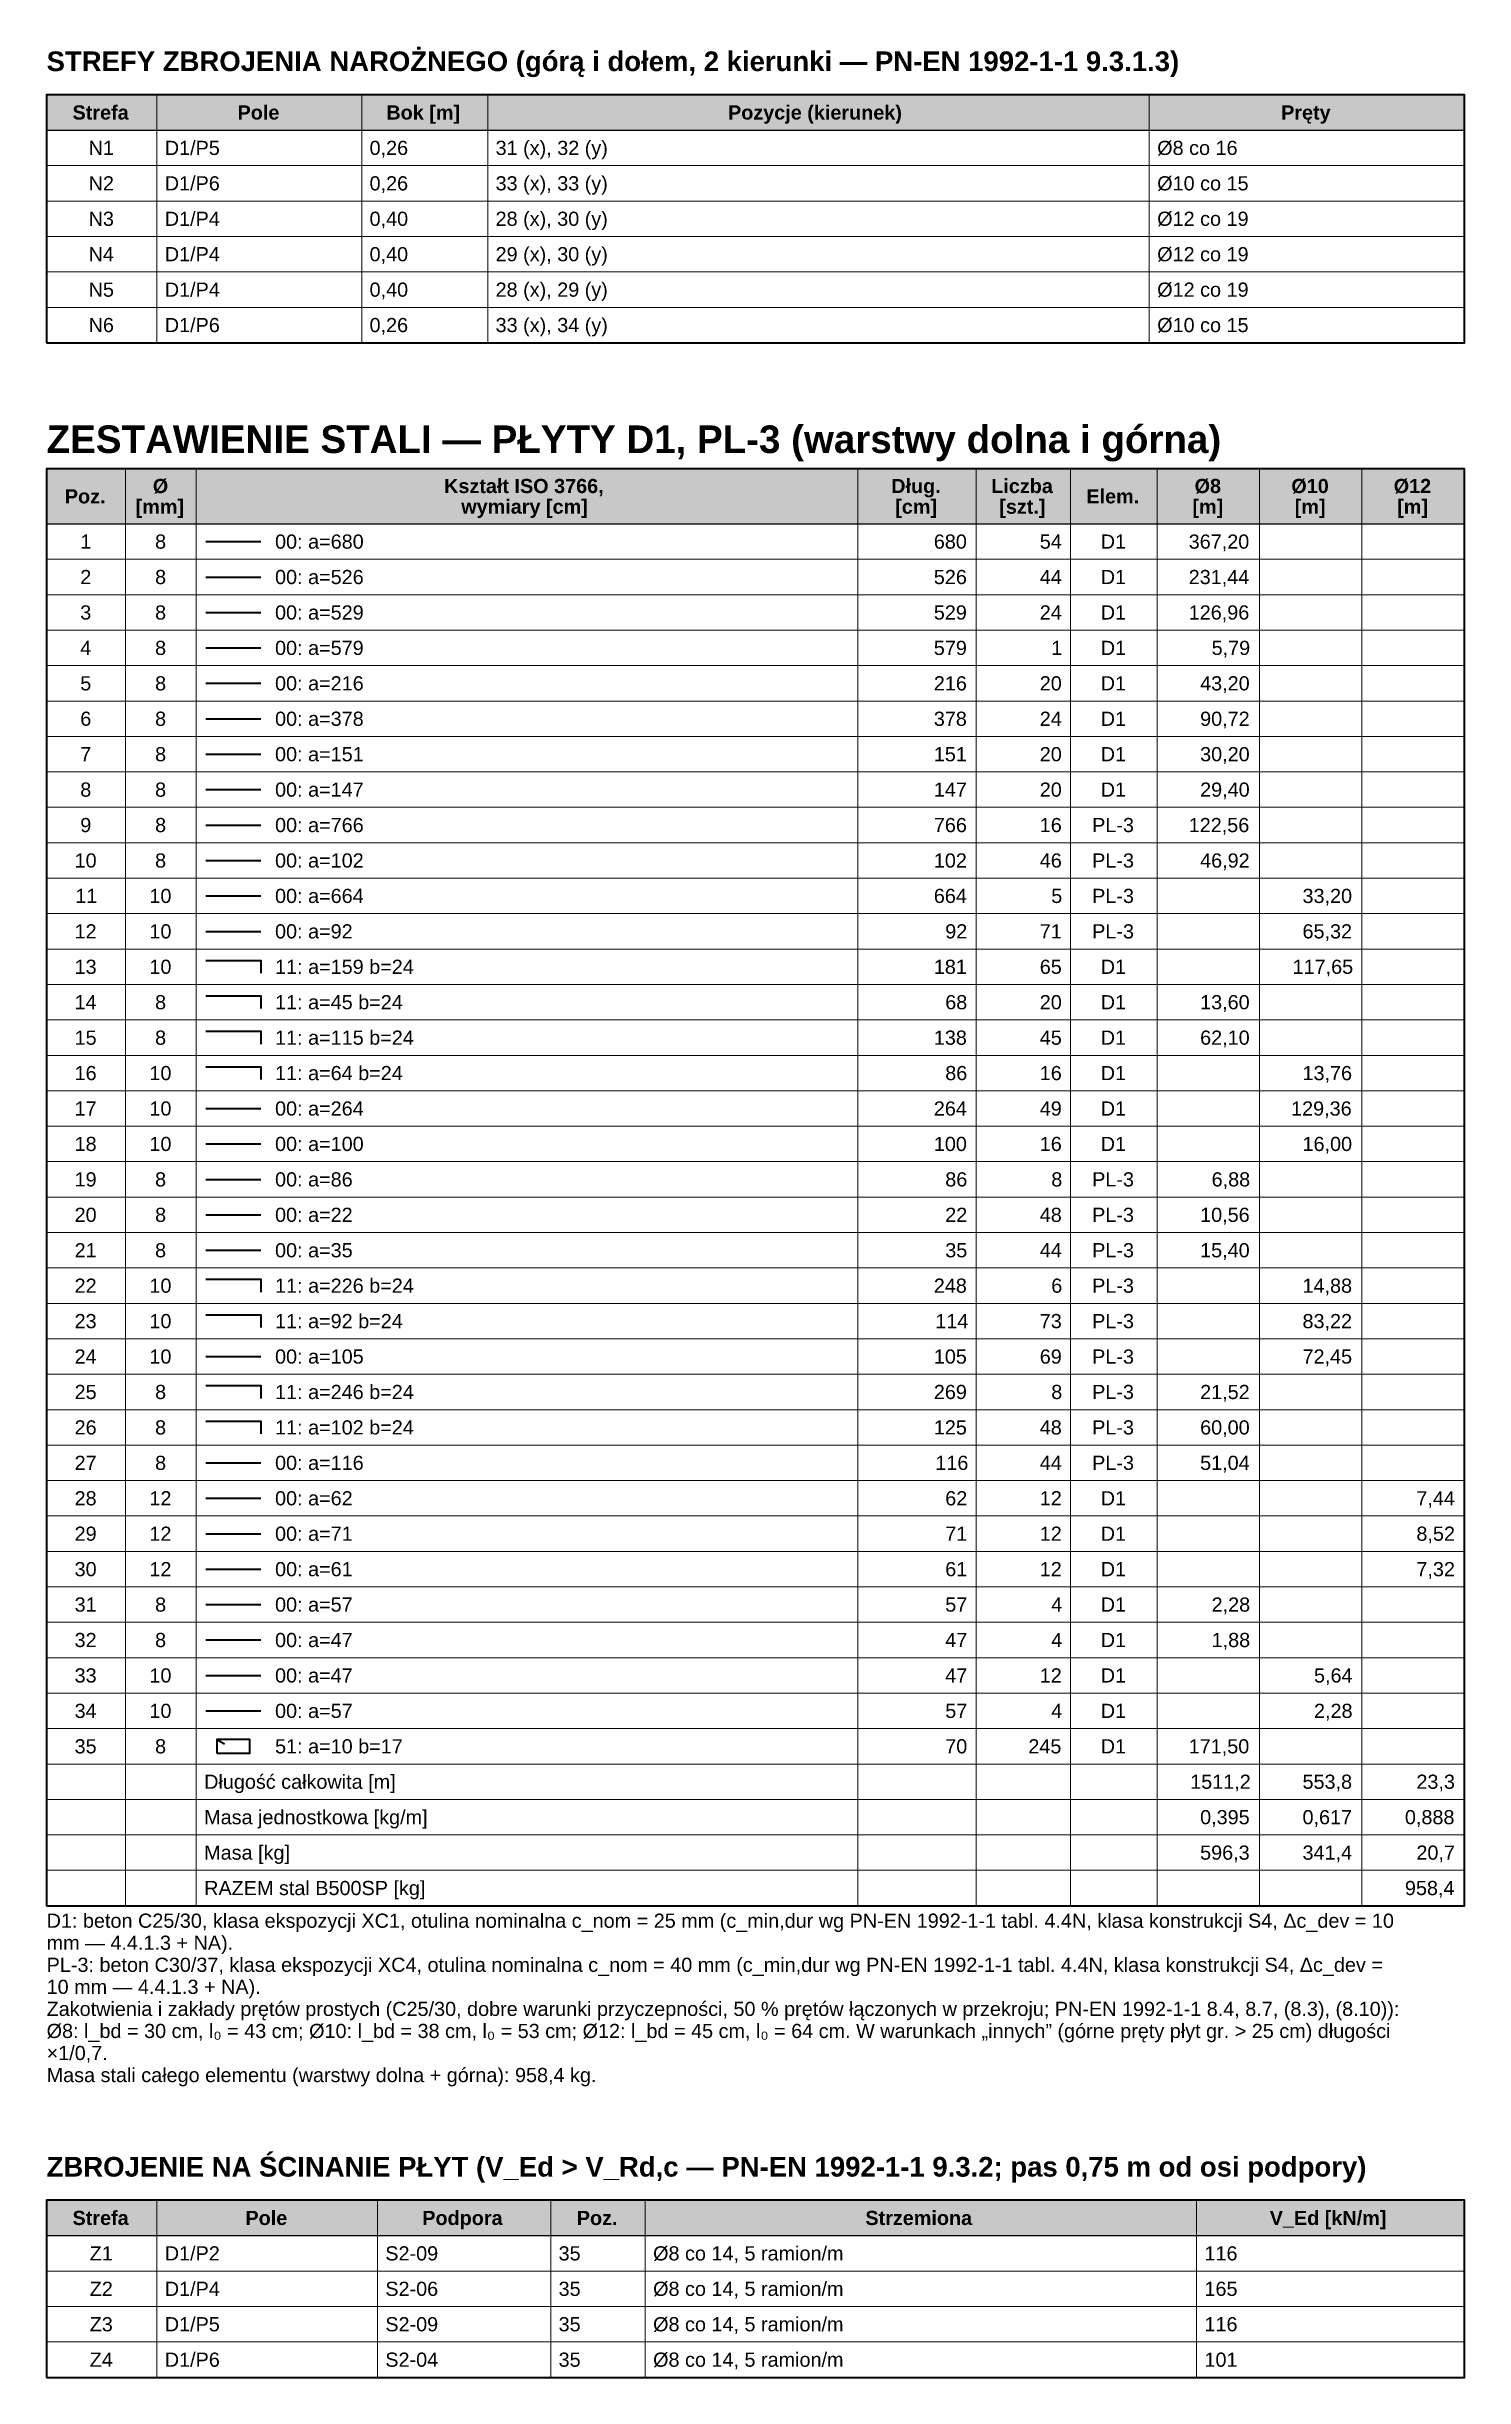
# Model space of a CAD drawing. Header units: metres. Extents: x 0 to 0.18, y -0.296 to 0.
import ezdxf

# ---------------------------------------------------------------- set-up
doc = ezdxf.new("R2010")
doc.units = ezdxf.units.M
doc.layers.add('A-WIDOK', color=7, linetype='Continuous', lineweight=25)
doc.layers.add('R-OPISY', color=7, linetype='Continuous', lineweight=25)
doc.styles.add('PL_ARIAL', font='arial.ttf')
doc.styles.add('PL_ARIAL_B', font='arialbd.ttf')

msp = doc.modelspace()

# ---------------------------------------------------------------- hatches: boundary and pattern name
at = {"layer": 'R-OPISY', "true_color": 0xeeeeee}
for points in [[(0, -0.0105), (0.18, -0.0105), (0.18, -0.006), (0, -0.006)], [(0, -0.0605), (0.18, -0.0605), (0.18, -0.0535), (0, -0.0535)], [(0, -0.2779), (0.18, -0.2779), (0.18, -0.2734), (0, -0.2734)]]:
    msp.add_hatch(color=7, dxfattribs=at).paths.add_polyline_path(points)

# ---------------------------------------------------------------- linework, layer by layer
at = {"layer": 'R-OPISY', "lineweight": 35, "ltscale": 0.001}
for points in [[(0, -0.0375), (0.18, -0.0375), (0.18, -0.006), (0, -0.006)], [(0, -0.236), (0.18, -0.236), (0.18, -0.0535), (0, -0.0535)], [(0.0216, -0.21661), (0.0258, -0.21661), (0.0258, -0.21489), (0.0216, -0.21489)], [(0, -0.2959), (0.18, -0.2959), (0.18, -0.2734), (0, -0.2734)]]:
    msp.add_lwpolyline(points, close=True, dxfattribs=at)
at = {"layer": 'R-OPISY', "lineweight": 13, "ltscale": 0.001}
for points in [[(0.014, -0.0375), (0.014, -0.006)], [(0.04, -0.0375), (0.04, -0.006)], [(0.056, -0.0375), (0.056, -0.006)], [(0.14, -0.0375), (0.14, -0.006)], [(0, -0.015), (0.18, -0.015)], [(0, -0.0195), (0.18, -0.0195)], [(0, -0.024), (0.18, -0.024)], [(0, -0.0285), (0.18, -0.0285)], [(0, -0.033), (0.18, -0.033)], [(0, -0.0375), (0.18, -0.0375)], [(0.01, -0.236), (0.01, -0.0535)], [(0.019, -0.236), (0.019, -0.0535)], [(0.103, -0.236), (0.103, -0.0535)], [(0.118, -0.236), (0.118, -0.0535)], [(0.13, -0.236), (0.13, -0.0535)], [(0.141, -0.236), (0.141, -0.0535)], [(0.154, -0.236), (0.154, -0.0535)], [(0.167, -0.236), (0.167, -0.0535)], [(0, -0.065), (0.18, -0.065)], [(0, -0.0695), (0.18, -0.0695)], [(0, -0.074), (0.18, -0.074)], [(0, -0.0785), (0.18, -0.0785)], [(0, -0.083), (0.18, -0.083)], [(0, -0.0875), (0.18, -0.0875)], [(0, -0.092), (0.18, -0.092)], [(0, -0.0965), (0.18, -0.0965)], [(0, -0.101), (0.18, -0.101)], [(0, -0.1055), (0.18, -0.1055)], [(0, -0.11), (0.18, -0.11)], [(0, -0.1145), (0.18, -0.1145)], [(0, -0.119), (0.18, -0.119)], [(0, -0.1235), (0.18, -0.1235)], [(0, -0.128), (0.18, -0.128)], [(0, -0.1325), (0.18, -0.1325)], [(0, -0.137), (0.18, -0.137)], [(0, -0.1415), (0.18, -0.1415)], [(0, -0.146), (0.18, -0.146)], [(0, -0.1505), (0.18, -0.1505)], [(0, -0.155), (0.18, -0.155)], [(0, -0.1595), (0.18, -0.1595)], [(0, -0.164), (0.18, -0.164)], [(0, -0.1685), (0.18, -0.1685)], [(0, -0.173), (0.18, -0.173)], [(0, -0.1775), (0.18, -0.1775)], [(0, -0.182), (0.18, -0.182)], [(0, -0.1865), (0.18, -0.1865)], [(0, -0.191), (0.18, -0.191)], [(0, -0.1955), (0.18, -0.1955)], [(0, -0.2), (0.18, -0.2)], [(0, -0.2045), (0.18, -0.2045)], [(0, -0.209), (0.18, -0.209)], [(0, -0.2135), (0.18, -0.2135)], [(0, -0.218), (0.18, -0.218)], [(0, -0.2225), (0.18, -0.2225)], [(0, -0.227), (0.18, -0.227)], [(0, -0.2315), (0.18, -0.2315)], [(0, -0.236), (0.18, -0.236)], [(0.014, -0.2959), (0.014, -0.2734)], [(0.042, -0.2959), (0.042, -0.2734)], [(0.064, -0.2959), (0.064, -0.2734)], [(0.076, -0.2959), (0.076, -0.2734)], [(0.146, -0.2959), (0.146, -0.2734)], [(0, -0.2824), (0.18, -0.2824)], [(0, -0.2869), (0.18, -0.2869)], [(0, -0.2914), (0.18, -0.2914)], [(0, -0.2959), (0.18, -0.2959)]]:
    msp.add_lwpolyline(points, dxfattribs=at)
at = {"layer": 'R-OPISY', "lineweight": 25, "ltscale": 0.001}
for points in [[(0, -0.0105), (0.18, -0.0105)], [(0, -0.0605), (0.18, -0.0605)], [(0, -0.2779), (0.18, -0.2779)]]:
    msp.add_lwpolyline(points, dxfattribs=at)
at = {"layer": 'R-OPISY', "lineweight": 35, "ltscale": 0.001}
for points in [[(0.0202, -0.06275), (0.0272, -0.06275)], [(0.0202, -0.06725), (0.0272, -0.06725)], [(0.0202, -0.07175), (0.0272, -0.07175)], [(0.0202, -0.07625), (0.0272, -0.07625)], [(0.0202, -0.08075), (0.0272, -0.08075)], [(0.0202, -0.08525), (0.0272, -0.08525)], [(0.0202, -0.08975), (0.0272, -0.08975)], [(0.0202, -0.09425), (0.0272, -0.09425)], [(0.0202, -0.09875), (0.0272, -0.09875)], [(0.0202, -0.10325), (0.0272, -0.10325)], [(0.0202, -0.10775), (0.0272, -0.10775)], [(0.0202, -0.11225), (0.0272, -0.11225)], [(0.0202, -0.11594), (0.0272, -0.11594), (0.0272, -0.11756)], [(0.0202, -0.12044), (0.0272, -0.12044), (0.0272, -0.12206)], [(0.0202, -0.12494), (0.0272, -0.12494), (0.0272, -0.12656)], [(0.0202, -0.12944), (0.0272, -0.12944), (0.0272, -0.13106)], [(0.0202, -0.13475), (0.0272, -0.13475)], [(0.0202, -0.13925), (0.0272, -0.13925)], [(0.0202, -0.14375), (0.0272, -0.14375)], [(0.0202, -0.14825), (0.0272, -0.14825)], [(0.0202, -0.15275), (0.0272, -0.15275)], [(0.0202, -0.15644), (0.0272, -0.15644), (0.0272, -0.15806)], [(0.0202, -0.16094), (0.0272, -0.16094), (0.0272, -0.16256)], [(0.0202, -0.16625), (0.0272, -0.16625)], [(0.0202, -0.16994), (0.0272, -0.16994), (0.0272, -0.17156)], [(0.0202, -0.17444), (0.0272, -0.17444), (0.0272, -0.17606)], [(0.0202, -0.17975), (0.0272, -0.17975)], [(0.0202, -0.18425), (0.0272, -0.18425)], [(0.0202, -0.18875), (0.0272, -0.18875)], [(0.0202, -0.19325), (0.0272, -0.19325)], [(0.0202, -0.19775), (0.0272, -0.19775)], [(0.0202, -0.20225), (0.0272, -0.20225)], [(0.0202, -0.20675), (0.0272, -0.20675)], [(0.0202, -0.21125), (0.0272, -0.21125)], [(0.0216, -0.21489), (0.02258, -0.21543)]]:
    msp.add_lwpolyline(points, dxfattribs=at)

# ---------------------------------------------------------------- texts
at = {"layer": 'A-WIDOK', "style": 'PL_ARIAL'}
for s, p in [('mm — 4.4.1.3 + NA).', (0, -0.2416)), ('D1: beton C25/30, klasa ekspozycji XC1, otulina nominalna c_nom = 25 mm (c_min,dur wg PN-EN 1992-1-1 tabl. 4.4N, klasa konstrukcji S4, Δc_dev = 10', (0, -0.2388)), ('PL-3: beton C30/37, klasa ekspozycji XC4, otulina nominalna c_nom = 40 mm (c_min,dur wg PN-EN 1992-1-1 tabl. 4.4N, klasa konstrukcji S4, Δc_dev =', (0, -0.2444)), ('10 mm — 4.4.1.3 + NA).', (0, -0.2472)), ('Zakotwienia i zakłady prętów prostych (C25/30, dobre warunki przyczepności, 50 % prętów łączonych w przekroju; PN-EN 1992-1-1 8.4, 8.7, (8.3), (8.10)):', (0, -0.25)), ('Ø8: l_bd = 30 cm, l₀ = 43 cm; Ø10: l_bd = 38 cm, l₀ = 53 cm; Ø12: l_bd = 45 cm, l₀ = 64 cm. W warunkach „innych” (górne pręty płyt gr. > 25 cm) długości', (0, -0.2528)), ('×1/0,7.', (0, -0.2556)), ('Masa stali całego elementu (warstwy dolna + górna): 958,4 kg.', (0, -0.2584))]:
    msp.add_text(s, height=0.0018, dxfattribs=at).set_placement(p)
at = {"layer": 'R-OPISY'}
for s, height, style, p in [('STREFY ZBROJENIA NAROŻNEGO (górą i dołem, 2 kierunki — PN-EN 1992-1-1 9.3.1.3)', 0.0025, 'PL_ARIAL_B', (0, -0.003)), ('Strefa', 0.0018, 'PL_ARIAL_B', (0.00329, -0.00915)), ('Pole', 0.0018, 'PL_ARIAL_B', (0.02424, -0.00915)), ('Bok [m]', 0.0018, 'PL_ARIAL_B', (0.04313, -0.00915)), ('Pozycje (kierunek)', 0.0018, 'PL_ARIAL_B', (0.08651, -0.00915)), ('Pręty', 0.0018, 'PL_ARIAL_B', (0.15673, -0.00915)), ('D1/P5', 0.0018, 'PL_ARIAL', (0.015, -0.01365)), ('0,26', 0.0018, 'PL_ARIAL', (0.041, -0.01365)), ('31 (x), 32 (y)', 0.0018, 'PL_ARIAL', (0.057, -0.01365)), ('Ø8 co 16', 0.0018, 'PL_ARIAL', (0.141, -0.01365)), ('N1', 0.0018, 'PL_ARIAL', (0.00533, -0.01365)), ('N2', 0.0018, 'PL_ARIAL', (0.00533, -0.01815)), ('D1/P6', 0.0018, 'PL_ARIAL', (0.015, -0.01815)), ('0,26', 0.0018, 'PL_ARIAL', (0.041, -0.01815)), ('33 (x), 33 (y)', 0.0018, 'PL_ARIAL', (0.057, -0.01815)), ('Ø10 co 15', 0.0018, 'PL_ARIAL', (0.141, -0.01815)), ('N3', 0.0018, 'PL_ARIAL', (0.00533, -0.02265)), ('D1/P4', 0.0018, 'PL_ARIAL', (0.015, -0.02265)), ('0,40', 0.0018, 'PL_ARIAL', (0.041, -0.02265)), ('28 (x), 30 (y)', 0.0018, 'PL_ARIAL', (0.057, -0.02265)), ('Ø12 co 19', 0.0018, 'PL_ARIAL', (0.141, -0.02265)), ('N4', 0.0018, 'PL_ARIAL', (0.00533, -0.02715)), ('D1/P4', 0.0018, 'PL_ARIAL', (0.015, -0.02715)), ('0,40', 0.0018, 'PL_ARIAL', (0.041, -0.02715)), ('29 (x), 30 (y)', 0.0018, 'PL_ARIAL', (0.057, -0.02715)), ('Ø12 co 19', 0.0018, 'PL_ARIAL', (0.141, -0.02715)), ('N5', 0.0018, 'PL_ARIAL', (0.00533, -0.03165)), ('D1/P4', 0.0018, 'PL_ARIAL', (0.015, -0.03165)), ('0,40', 0.0018, 'PL_ARIAL', (0.041, -0.03165)), ('28 (x), 29 (y)', 0.0018, 'PL_ARIAL', (0.057, -0.03165)), ('Ø12 co 19', 0.0018, 'PL_ARIAL', (0.141, -0.03165)), ('N6', 0.0018, 'PL_ARIAL', (0.00533, -0.03615)), ('D1/P6', 0.0018, 'PL_ARIAL', (0.015, -0.03615)), ('0,26', 0.0018, 'PL_ARIAL', (0.041, -0.03615)), ('33 (x), 34 (y)', 0.0018, 'PL_ARIAL', (0.057, -0.03615)), ('Ø10 co 15', 0.0018, 'PL_ARIAL', (0.141, -0.03615)), ('ZESTAWIENIE STALI — PŁYTY D1, PL-3 (warstwy dolna i górna)', 0.0035, 'PL_ARIAL_B', (0, -0.0515)), ('Poz.', 0.0018, 'PL_ARIAL_B', (0.00231, -0.0579)), ('Ø', 0.0018, 'PL_ARIAL_B', (0.01348, -0.05659)), ('Kształt ISO 3766,', 0.0018, 'PL_ARIAL_B', (0.05046, -0.05659)), ('Dług.', 0.0018, 'PL_ARIAL_B', (0.10723, -0.05659)), ('Liczba', 0.0018, 'PL_ARIAL_B', (0.11993, -0.05659)), ('Elem.', 0.0018, 'PL_ARIAL_B', (0.13201, -0.0579)), ('Ø8', 0.0018, 'PL_ARIAL_B', (0.14575, -0.05659)), ('Ø10', 0.0018, 'PL_ARIAL_B', (0.15803, -0.05659)), ('Ø12', 0.0018, 'PL_ARIAL_B', (0.17103, -0.05659)), ('[mm]', 0.0018, 'PL_ARIAL_B', (0.0113, -0.05921)), ('wymiary [cm]', 0.0018, 'PL_ARIAL_B', (0.05264, -0.05921)), ('[cm]', 0.0018, 'PL_ARIAL_B', (0.10774, -0.05921)), ('[szt.]', 0.0018, 'PL_ARIAL_B', (0.12095, -0.05921)), ('[m]', 0.0018, 'PL_ARIAL_B', (0.14547, -0.05921)), ('[m]', 0.0018, 'PL_ARIAL_B', (0.15847, -0.05921)), ('[m]', 0.0018, 'PL_ARIAL_B', (0.17147, -0.05921)), ('1', 0.0018, 'PL_ARIAL', (0.00427, -0.06365)), ('8', 0.0018, 'PL_ARIAL', (0.01377, -0.06365)), ('00: a=680', 0.0018, 'PL_ARIAL', (0.029, -0.06365)), ('680', 0.0018, 'PL_ARIAL', (0.11264, -0.06365)), ('54', 0.0018, 'PL_ARIAL', (0.12609, -0.06365)), ('D1', 0.0018, 'PL_ARIAL', (0.13383, -0.06365)), ('367,20', 0.0018, 'PL_ARIAL', (0.145, -0.06365)), ('2', 0.0018, 'PL_ARIAL', (0.00427, -0.06815)), ('8', 0.0018, 'PL_ARIAL', (0.01377, -0.06815)), ('00: a=526', 0.0018, 'PL_ARIAL', (0.029, -0.06815)), ('526', 0.0018, 'PL_ARIAL', (0.11264, -0.06815)), ('44', 0.0018, 'PL_ARIAL', (0.12609, -0.06815)), ('D1', 0.0018, 'PL_ARIAL', (0.13383, -0.06815)), ('231,44', 0.0018, 'PL_ARIAL', (0.145, -0.06815)), ('3', 0.0018, 'PL_ARIAL', (0.00427, -0.07265)), ('8', 0.0018, 'PL_ARIAL', (0.01377, -0.07265)), ('00: a=529', 0.0018, 'PL_ARIAL', (0.029, -0.07265)), ('529', 0.0018, 'PL_ARIAL', (0.11264, -0.07265)), ('24', 0.0018, 'PL_ARIAL', (0.12609, -0.07265)), ('D1', 0.0018, 'PL_ARIAL', (0.13383, -0.07265)), ('126,96', 0.0018, 'PL_ARIAL', (0.145, -0.07265)), ('4', 0.0018, 'PL_ARIAL', (0.00427, -0.07715)), ('8', 0.0018, 'PL_ARIAL', (0.01377, -0.07715)), ('00: a=579', 0.0018, 'PL_ARIAL', (0.029, -0.07715)), ('579', 0.0018, 'PL_ARIAL', (0.11264, -0.07715)), ('1', 0.0018, 'PL_ARIAL', (0.12755, -0.07715)), ('D1', 0.0018, 'PL_ARIAL', (0.13383, -0.07715)), ('5,79', 0.0018, 'PL_ARIAL', (0.14791, -0.07715)), ('5', 0.0018, 'PL_ARIAL', (0.00427, -0.08165)), ('8', 0.0018, 'PL_ARIAL', (0.01377, -0.08165)), ('00: a=216', 0.0018, 'PL_ARIAL', (0.029, -0.08165)), ('216', 0.0018, 'PL_ARIAL', (0.11264, -0.08165)), ('20', 0.0018, 'PL_ARIAL', (0.12609, -0.08165)), ('D1', 0.0018, 'PL_ARIAL', (0.13383, -0.08165)), ('43,20', 0.0018, 'PL_ARIAL', (0.14645, -0.08165)), ('6', 0.0018, 'PL_ARIAL', (0.00427, -0.08615)), ('8', 0.0018, 'PL_ARIAL', (0.01377, -0.08615)), ('00: a=378', 0.0018, 'PL_ARIAL', (0.029, -0.08615)), ('378', 0.0018, 'PL_ARIAL', (0.11264, -0.08615)), ('24', 0.0018, 'PL_ARIAL', (0.12609, -0.08615)), ('D1', 0.0018, 'PL_ARIAL', (0.13383, -0.08615)), ('90,72', 0.0018, 'PL_ARIAL', (0.14645, -0.08615)), ('7', 0.0018, 'PL_ARIAL', (0.00427, -0.09065)), ('8', 0.0018, 'PL_ARIAL', (0.01377, -0.09065)), ('00: a=151', 0.0018, 'PL_ARIAL', (0.029, -0.09065)), ('151', 0.0018, 'PL_ARIAL', (0.11264, -0.09065)), ('20', 0.0018, 'PL_ARIAL', (0.12609, -0.09065)), ('D1', 0.0018, 'PL_ARIAL', (0.13383, -0.09065)), ('30,20', 0.0018, 'PL_ARIAL', (0.14645, -0.09065)), ('8', 0.0018, 'PL_ARIAL', (0.00427, -0.09515)), ('8', 0.0018, 'PL_ARIAL', (0.01377, -0.09515)), ('00: a=147', 0.0018, 'PL_ARIAL', (0.029, -0.09515)), ('147', 0.0018, 'PL_ARIAL', (0.11264, -0.09515)), ('20', 0.0018, 'PL_ARIAL', (0.12609, -0.09515)), ('D1', 0.0018, 'PL_ARIAL', (0.13383, -0.09515)), ('29,40', 0.0018, 'PL_ARIAL', (0.14645, -0.09515)), ('9', 0.0018, 'PL_ARIAL', (0.00427, -0.09965)), ('8', 0.0018, 'PL_ARIAL', (0.01377, -0.09965)), ('00: a=766', 0.0018, 'PL_ARIAL', (0.029, -0.09965)), ('766', 0.0018, 'PL_ARIAL', (0.11264, -0.09965)), ('16', 0.0018, 'PL_ARIAL', (0.12609, -0.09965)), ('PL-3', 0.0018, 'PL_ARIAL', (0.13274, -0.09965)), ('122,56', 0.0018, 'PL_ARIAL', (0.145, -0.09965)), ('10', 0.0018, 'PL_ARIAL', (0.00355, -0.10415)), ('8', 0.0018, 'PL_ARIAL', (0.01377, -0.10415)), ('00: a=102', 0.0018, 'PL_ARIAL', (0.029, -0.10415)), ('102', 0.0018, 'PL_ARIAL', (0.11264, -0.10415)), ('46', 0.0018, 'PL_ARIAL', (0.12609, -0.10415)), ('PL-3', 0.0018, 'PL_ARIAL', (0.13274, -0.10415)), ('46,92', 0.0018, 'PL_ARIAL', (0.14645, -0.10415)), ('11', 0.0018, 'PL_ARIAL', (0.00364, -0.10865)), ('10', 0.0018, 'PL_ARIAL', (0.01305, -0.10865)), ('00: a=664', 0.0018, 'PL_ARIAL', (0.029, -0.10865)), ('664', 0.0018, 'PL_ARIAL', (0.11264, -0.10865)), ('5', 0.0018, 'PL_ARIAL', (0.12755, -0.10865)), ('PL-3', 0.0018, 'PL_ARIAL', (0.13274, -0.10865)), ('33,20', 0.0018, 'PL_ARIAL', (0.15945, -0.10865)), ('12', 0.0018, 'PL_ARIAL', (0.00355, -0.11315)), ('10', 0.0018, 'PL_ARIAL', (0.01305, -0.11315)), ('00: a=92', 0.0018, 'PL_ARIAL', (0.029, -0.11315)), ('92', 0.0018, 'PL_ARIAL', (0.11409, -0.11315)), ('71', 0.0018, 'PL_ARIAL', (0.12609, -0.11315)), ('PL-3', 0.0018, 'PL_ARIAL', (0.13274, -0.11315)), ('65,32', 0.0018, 'PL_ARIAL', (0.15945, -0.11315)), ('13', 0.0018, 'PL_ARIAL', (0.00355, -0.11765)), ('10', 0.0018, 'PL_ARIAL', (0.01305, -0.11765)), ('11: a=159 b=24', 0.0018, 'PL_ARIAL', (0.029, -0.11765)), ('181', 0.0018, 'PL_ARIAL', (0.11264, -0.11765)), ('65', 0.0018, 'PL_ARIAL', (0.12609, -0.11765)), ('D1', 0.0018, 'PL_ARIAL', (0.13383, -0.11765)), ('117,65', 0.0018, 'PL_ARIAL', (0.15819, -0.11765)), ('14', 0.0018, 'PL_ARIAL', (0.00355, -0.12215)), ('8', 0.0018, 'PL_ARIAL', (0.01377, -0.12215)), ('11: a=45 b=24', 0.0018, 'PL_ARIAL', (0.029, -0.12215)), ('68', 0.0018, 'PL_ARIAL', (0.11409, -0.12215)), ('20', 0.0018, 'PL_ARIAL', (0.12609, -0.12215)), ('D1', 0.0018, 'PL_ARIAL', (0.13383, -0.12215)), ('13,60', 0.0018, 'PL_ARIAL', (0.14645, -0.12215)), ('15', 0.0018, 'PL_ARIAL', (0.00355, -0.12665)), ('8', 0.0018, 'PL_ARIAL', (0.01377, -0.12665)), ('11: a=115 b=24', 0.0018, 'PL_ARIAL', (0.029, -0.12665)), ('138', 0.0018, 'PL_ARIAL', (0.11264, -0.12665)), ('45', 0.0018, 'PL_ARIAL', (0.12609, -0.12665)), ('D1', 0.0018, 'PL_ARIAL', (0.13383, -0.12665)), ('62,10', 0.0018, 'PL_ARIAL', (0.14645, -0.12665)), ('16', 0.0018, 'PL_ARIAL', (0.00355, -0.13115)), ('10', 0.0018, 'PL_ARIAL', (0.01305, -0.13115)), ('11: a=64 b=24', 0.0018, 'PL_ARIAL', (0.029, -0.13115)), ('86', 0.0018, 'PL_ARIAL', (0.11409, -0.13115)), ('16', 0.0018, 'PL_ARIAL', (0.12609, -0.13115)), ('D1', 0.0018, 'PL_ARIAL', (0.13383, -0.13115)), ('13,76', 0.0018, 'PL_ARIAL', (0.15945, -0.13115)), ('17', 0.0018, 'PL_ARIAL', (0.00355, -0.13565)), ('10', 0.0018, 'PL_ARIAL', (0.01305, -0.13565)), ('00: a=264', 0.0018, 'PL_ARIAL', (0.029, -0.13565)), ('264', 0.0018, 'PL_ARIAL', (0.11264, -0.13565)), ('49', 0.0018, 'PL_ARIAL', (0.12609, -0.13565)), ('D1', 0.0018, 'PL_ARIAL', (0.13383, -0.13565)), ('129,36', 0.0018, 'PL_ARIAL', (0.158, -0.13565)), ('18', 0.0018, 'PL_ARIAL', (0.00355, -0.14015)), ('10', 0.0018, 'PL_ARIAL', (0.01305, -0.14015)), ('00: a=100', 0.0018, 'PL_ARIAL', (0.029, -0.14015)), ('100', 0.0018, 'PL_ARIAL', (0.11264, -0.14015)), ('16', 0.0018, 'PL_ARIAL', (0.12609, -0.14015)), ('D1', 0.0018, 'PL_ARIAL', (0.13383, -0.14015)), ('16,00', 0.0018, 'PL_ARIAL', (0.15945, -0.14015)), ('19', 0.0018, 'PL_ARIAL', (0.00355, -0.14465)), ('8', 0.0018, 'PL_ARIAL', (0.01377, -0.14465)), ('00: a=86', 0.0018, 'PL_ARIAL', (0.029, -0.14465)), ('86', 0.0018, 'PL_ARIAL', (0.11409, -0.14465)), ('8', 0.0018, 'PL_ARIAL', (0.12755, -0.14465)), ('PL-3', 0.0018, 'PL_ARIAL', (0.13274, -0.14465)), ('6,88', 0.0018, 'PL_ARIAL', (0.14791, -0.14465)), ('20', 0.0018, 'PL_ARIAL', (0.00355, -0.14915)), ('8', 0.0018, 'PL_ARIAL', (0.01377, -0.14915)), ('00: a=22', 0.0018, 'PL_ARIAL', (0.029, -0.14915)), ('22', 0.0018, 'PL_ARIAL', (0.11409, -0.14915)), ('48', 0.0018, 'PL_ARIAL', (0.12609, -0.14915)), ('PL-3', 0.0018, 'PL_ARIAL', (0.13274, -0.14915)), ('10,56', 0.0018, 'PL_ARIAL', (0.14645, -0.14915)), ('21', 0.0018, 'PL_ARIAL', (0.00355, -0.15365)), ('8', 0.0018, 'PL_ARIAL', (0.01377, -0.15365)), ('00: a=35', 0.0018, 'PL_ARIAL', (0.029, -0.15365)), ('35', 0.0018, 'PL_ARIAL', (0.11409, -0.15365)), ('44', 0.0018, 'PL_ARIAL', (0.12609, -0.15365)), ('PL-3', 0.0018, 'PL_ARIAL', (0.13274, -0.15365)), ('15,40', 0.0018, 'PL_ARIAL', (0.14645, -0.15365)), ('22', 0.0018, 'PL_ARIAL', (0.00355, -0.15815)), ('10', 0.0018, 'PL_ARIAL', (0.01305, -0.15815)), ('11: a=226 b=24', 0.0018, 'PL_ARIAL', (0.029, -0.15815)), ('248', 0.0018, 'PL_ARIAL', (0.11264, -0.15815)), ('6', 0.0018, 'PL_ARIAL', (0.12755, -0.15815)), ('PL-3', 0.0018, 'PL_ARIAL', (0.13274, -0.15815)), ('14,88', 0.0018, 'PL_ARIAL', (0.15945, -0.15815)), ('23', 0.0018, 'PL_ARIAL', (0.00355, -0.16265)), ('10', 0.0018, 'PL_ARIAL', (0.01305, -0.16265)), ('11: a=92 b=24', 0.0018, 'PL_ARIAL', (0.029, -0.16265)), ('114', 0.0018, 'PL_ARIAL', (0.11283, -0.16265)), ('73', 0.0018, 'PL_ARIAL', (0.12609, -0.16265)), ('PL-3', 0.0018, 'PL_ARIAL', (0.13274, -0.16265)), ('83,22', 0.0018, 'PL_ARIAL', (0.15945, -0.16265)), ('24', 0.0018, 'PL_ARIAL', (0.00355, -0.16715)), ('10', 0.0018, 'PL_ARIAL', (0.01305, -0.16715)), ('00: a=105', 0.0018, 'PL_ARIAL', (0.029, -0.16715)), ('105', 0.0018, 'PL_ARIAL', (0.11264, -0.16715)), ('69', 0.0018, 'PL_ARIAL', (0.12609, -0.16715)), ('PL-3', 0.0018, 'PL_ARIAL', (0.13274, -0.16715)), ('72,45', 0.0018, 'PL_ARIAL', (0.15945, -0.16715)), ('25', 0.0018, 'PL_ARIAL', (0.00355, -0.17165)), ('8', 0.0018, 'PL_ARIAL', (0.01377, -0.17165)), ('11: a=246 b=24', 0.0018, 'PL_ARIAL', (0.029, -0.17165)), ('269', 0.0018, 'PL_ARIAL', (0.11264, -0.17165)), ('8', 0.0018, 'PL_ARIAL', (0.12755, -0.17165)), ('PL-3', 0.0018, 'PL_ARIAL', (0.13274, -0.17165)), ('21,52', 0.0018, 'PL_ARIAL', (0.14645, -0.17165)), ('26', 0.0018, 'PL_ARIAL', (0.00355, -0.17615)), ('8', 0.0018, 'PL_ARIAL', (0.01377, -0.17615)), ('11: a=102 b=24', 0.0018, 'PL_ARIAL', (0.029, -0.17615)), ('125', 0.0018, 'PL_ARIAL', (0.11264, -0.17615)), ('48', 0.0018, 'PL_ARIAL', (0.12609, -0.17615)), ('PL-3', 0.0018, 'PL_ARIAL', (0.13274, -0.17615)), ('60,00', 0.0018, 'PL_ARIAL', (0.14645, -0.17615)), ('27', 0.0018, 'PL_ARIAL', (0.00355, -0.18065)), ('8', 0.0018, 'PL_ARIAL', (0.01377, -0.18065)), ('00: a=116', 0.0018, 'PL_ARIAL', (0.029, -0.18065)), ('116', 0.0018, 'PL_ARIAL', (0.11283, -0.18065)), ('44', 0.0018, 'PL_ARIAL', (0.12609, -0.18065)), ('PL-3', 0.0018, 'PL_ARIAL', (0.13274, -0.18065)), ('51,04', 0.0018, 'PL_ARIAL', (0.14645, -0.18065)), ('28', 0.0018, 'PL_ARIAL', (0.00355, -0.18515)), ('12', 0.0018, 'PL_ARIAL', (0.01305, -0.18515)), ('00: a=62', 0.0018, 'PL_ARIAL', (0.029, -0.18515)), ('62', 0.0018, 'PL_ARIAL', (0.11409, -0.18515)), ('12', 0.0018, 'PL_ARIAL', (0.12609, -0.18515)), ('D1', 0.0018, 'PL_ARIAL', (0.13383, -0.18515)), ('7,44', 0.0018, 'PL_ARIAL', (0.17391, -0.18515)), ('29', 0.0018, 'PL_ARIAL', (0.00355, -0.18965)), ('12', 0.0018, 'PL_ARIAL', (0.01305, -0.18965)), ('00: a=71', 0.0018, 'PL_ARIAL', (0.029, -0.18965)), ('71', 0.0018, 'PL_ARIAL', (0.11409, -0.18965)), ('12', 0.0018, 'PL_ARIAL', (0.12609, -0.18965)), ('D1', 0.0018, 'PL_ARIAL', (0.13383, -0.18965)), ('8,52', 0.0018, 'PL_ARIAL', (0.17391, -0.18965)), ('30', 0.0018, 'PL_ARIAL', (0.00355, -0.19415)), ('12', 0.0018, 'PL_ARIAL', (0.01305, -0.19415)), ('00: a=61', 0.0018, 'PL_ARIAL', (0.029, -0.19415)), ('61', 0.0018, 'PL_ARIAL', (0.11409, -0.19415)), ('12', 0.0018, 'PL_ARIAL', (0.12609, -0.19415)), ('D1', 0.0018, 'PL_ARIAL', (0.13383, -0.19415)), ('7,32', 0.0018, 'PL_ARIAL', (0.17391, -0.19415)), ('31', 0.0018, 'PL_ARIAL', (0.00355, -0.19865)), ('8', 0.0018, 'PL_ARIAL', (0.01377, -0.19865)), ('00: a=57', 0.0018, 'PL_ARIAL', (0.029, -0.19865)), ('57', 0.0018, 'PL_ARIAL', (0.11409, -0.19865)), ('4', 0.0018, 'PL_ARIAL', (0.12755, -0.19865)), ('D1', 0.0018, 'PL_ARIAL', (0.13383, -0.19865)), ('2,28', 0.0018, 'PL_ARIAL', (0.14791, -0.19865)), ('32', 0.0018, 'PL_ARIAL', (0.00355, -0.20315)), ('8', 0.0018, 'PL_ARIAL', (0.01377, -0.20315)), ('00: a=47', 0.0018, 'PL_ARIAL', (0.029, -0.20315)), ('47', 0.0018, 'PL_ARIAL', (0.11409, -0.20315)), ('4', 0.0018, 'PL_ARIAL', (0.12755, -0.20315)), ('D1', 0.0018, 'PL_ARIAL', (0.13383, -0.20315)), ('1,88', 0.0018, 'PL_ARIAL', (0.14791, -0.20315)), ('33', 0.0018, 'PL_ARIAL', (0.00355, -0.20765)), ('10', 0.0018, 'PL_ARIAL', (0.01305, -0.20765)), ('00: a=47', 0.0018, 'PL_ARIAL', (0.029, -0.20765)), ('47', 0.0018, 'PL_ARIAL', (0.11409, -0.20765)), ('12', 0.0018, 'PL_ARIAL', (0.12609, -0.20765)), ('D1', 0.0018, 'PL_ARIAL', (0.13383, -0.20765)), ('5,64', 0.0018, 'PL_ARIAL', (0.16091, -0.20765)), ('34', 0.0018, 'PL_ARIAL', (0.00355, -0.21215)), ('10', 0.0018, 'PL_ARIAL', (0.01305, -0.21215)), ('00: a=57', 0.0018, 'PL_ARIAL', (0.029, -0.21215)), ('57', 0.0018, 'PL_ARIAL', (0.11409, -0.21215)), ('4', 0.0018, 'PL_ARIAL', (0.12755, -0.21215)), ('D1', 0.0018, 'PL_ARIAL', (0.13383, -0.21215)), ('2,28', 0.0018, 'PL_ARIAL', (0.16091, -0.21215)), ('35', 0.0018, 'PL_ARIAL', (0.00355, -0.21665)), ('8', 0.0018, 'PL_ARIAL', (0.01377, -0.21665)), ('51: a=10 b=17', 0.0018, 'PL_ARIAL', (0.029, -0.21665)), ('70', 0.0018, 'PL_ARIAL', (0.11409, -0.21665)), ('245', 0.0018, 'PL_ARIAL', (0.12464, -0.21665)), ('D1', 0.0018, 'PL_ARIAL', (0.13383, -0.21665)), ('171,50', 0.0018, 'PL_ARIAL', (0.145, -0.21665)), ('Długość całkowita [m]', 0.0018, 'PL_ARIAL', (0.02, -0.22115)), ('1511,2', 0.0018, 'PL_ARIAL', (0.14519, -0.22115)), ('553,8', 0.0018, 'PL_ARIAL', (0.15945, -0.22115)), ('23,3', 0.0018, 'PL_ARIAL', (0.17391, -0.22115)), ('Masa jednostkowa [kg/m]', 0.0018, 'PL_ARIAL', (0.02, -0.22565)), ('0,395', 0.0018, 'PL_ARIAL', (0.14645, -0.22565)), ('0,617', 0.0018, 'PL_ARIAL', (0.15945, -0.22565)), ('0,888', 0.0018, 'PL_ARIAL', (0.17245, -0.22565)), ('Masa [kg]', 0.0018, 'PL_ARIAL', (0.02, -0.23015)), ('596,3', 0.0018, 'PL_ARIAL', (0.14645, -0.23015)), ('341,4', 0.0018, 'PL_ARIAL', (0.15945, -0.23015)), ('20,7', 0.0018, 'PL_ARIAL', (0.17391, -0.23015)), ('RAZEM stal B500SP [kg]', 0.0018, 'PL_ARIAL', (0.02, -0.23465)), ('958,4', 0.0018, 'PL_ARIAL', (0.17245, -0.23465)), ('ZBROJENIE NA ŚCINANIE PŁYT (V_Ed > V_Rd,c — PN-EN 1992-1-1 9.3.2; pas 0,75 m od osi podpory)', 0.0025, 'PL_ARIAL_B', (0, -0.2704)), ('Strefa', 0.0018, 'PL_ARIAL_B', (0.00329, -0.27655)), ('Pole', 0.0018, 'PL_ARIAL_B', (0.02524, -0.27655)), ('Podpora', 0.0018, 'PL_ARIAL_B', (0.04769, -0.27655)), ('Poz.', 0.0018, 'PL_ARIAL_B', (0.06731, -0.27655)), ('Strzemiona', 0.0018, 'PL_ARIAL_B', (0.10395, -0.27655)), ('V_Ed [kN/m]', 0.0018, 'PL_ARIAL_B', (0.15529, -0.27655)), ('Z1', 0.0018, 'PL_ARIAL', (0.00547, -0.28105)), ('D1/P2', 0.0018, 'PL_ARIAL', (0.015, -0.28105)), ('S2-09', 0.0018, 'PL_ARIAL', (0.043, -0.28105)), ('35', 0.0018, 'PL_ARIAL', (0.065, -0.28105)), ('Ø8 co 14, 5 ramion/m', 0.0018, 'PL_ARIAL', (0.077, -0.28105)), ('116', 0.0018, 'PL_ARIAL', (0.147, -0.28105)), ('Z2', 0.0018, 'PL_ARIAL', (0.00547, -0.28555)), ('D1/P4', 0.0018, 'PL_ARIAL', (0.015, -0.28555)), ('S2-06', 0.0018, 'PL_ARIAL', (0.043, -0.28555)), ('35', 0.0018, 'PL_ARIAL', (0.065, -0.28555)), ('Ø8 co 14, 5 ramion/m', 0.0018, 'PL_ARIAL', (0.077, -0.28555)), ('165', 0.0018, 'PL_ARIAL', (0.147, -0.28555)), ('Z3', 0.0018, 'PL_ARIAL', (0.00547, -0.29005)), ('D1/P5', 0.0018, 'PL_ARIAL', (0.015, -0.29005)), ('S2-09', 0.0018, 'PL_ARIAL', (0.043, -0.29005)), ('35', 0.0018, 'PL_ARIAL', (0.065, -0.29005)), ('Ø8 co 14, 5 ramion/m', 0.0018, 'PL_ARIAL', (0.077, -0.29005)), ('116', 0.0018, 'PL_ARIAL', (0.147, -0.29005)), ('Z4', 0.0018, 'PL_ARIAL', (0.00547, -0.29455)), ('D1/P6', 0.0018, 'PL_ARIAL', (0.015, -0.29455)), ('S2-04', 0.0018, 'PL_ARIAL', (0.043, -0.29455)), ('35', 0.0018, 'PL_ARIAL', (0.065, -0.29455)), ('Ø8 co 14, 5 ramion/m', 0.0018, 'PL_ARIAL', (0.077, -0.29455)), ('101', 0.0018, 'PL_ARIAL', (0.147, -0.29455))]:
    msp.add_text(s, height=height, dxfattribs=dict(at, style=style)).set_placement(p)

doc.saveas('drawing.dxf')
